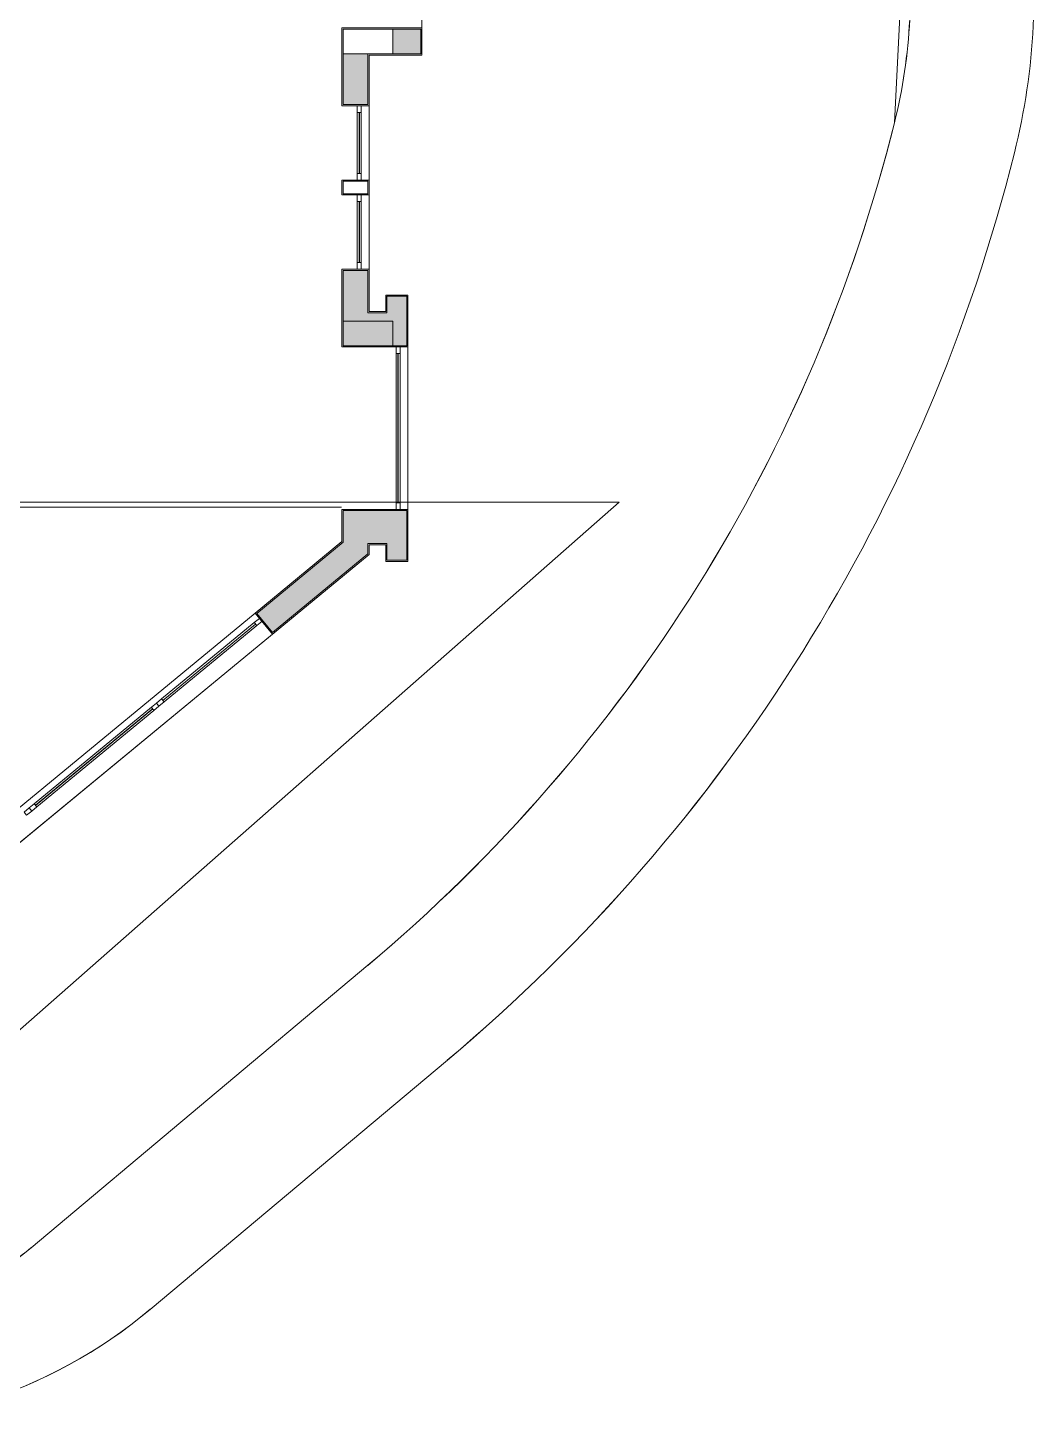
# Model space of a CAD drawing. Header units: inches. Extents: x -35 to 98, y -34 to 46.
# Drawn here: x 86.2 to 98.4, y -14.38 to 2.56 of the extents above; entities that cross this region are included whole.
import ezdxf

# ---------------------------------------------------------------- set-up
doc = ezdxf.new("R2010")
doc.units = ezdxf.units.IN
doc.header["$MEASUREMENT"] = 0
doc.layers.add('back_bone', color=30, linetype='Continuous', lineweight=9)
doc.layers.add('Estructura', color=8, linetype='Continuous', lineweight=9)

msp = doc.modelspace()

# ---------------------------------------------------------------- hatches: boundary and pattern name
at = {"layer": 'Estructura', "true_color": 0x636466}
for points in [[(90.623, 2.548), (90.623, 2.248), (90.963, 2.248), (90.963, 2.548)], [(90.023, 2.248), (90.023, 1.633), (90.323, 1.633), (90.323, 2.248)], [(90.023, -0.377), (90.023, -1.291), (90.793, -1.291), (90.793, -0.691), (90.553, -0.691), (90.553, -0.891), (90.323, -0.891), (90.323, -0.377)], [(90.023, -3.291), (90.023, -3.674), (88.975, -4.537), (89.166, -4.769), (90.323, -3.815), (90.323, -3.691), (90.553, -3.691), (90.553, -3.891), (90.793, -3.891), (90.793, -3.291)]]:
    msp.add_hatch(color=251, dxfattribs=at).paths.add_polyline_path(points)

# ---------------------------------------------------------------- linework, layer by layer
at = {"layer": 'back_bone', "color": 6}
for p, q in [((83.08, -3.188), (93.368, -3.188)), ((93.368, -3.188), (84.115, -11.335))]:
    msp.add_line(p, q, dxfattribs=at)
at = {"layer": 'Estructura', "color": 251, "true_color": 0x636466}
for p, q in [((90.008, 2.563), (90.008, 1.618)), ((90.978, 2.563), (90.008, 2.563)), ((90.623, 2.548), (90.963, 2.548)), ((90.963, 2.248), (90.963, 2.548)), ((90.978, 2.233), (90.978, 2.563)), ((90.023, 2.248), (90.023, 1.633)), ((90.323, 2.248), (90.023, 2.248)), ((90.323, 2.248), (90.323, 1.633)), ((90.338, 2.233), (90.338, 1.618)), ((90.338, 2.233), (90.978, 2.233)), ((90.623, 2.248), (90.963, 2.248)), ((90.008, 1.618), (90.338, 1.618)), ((90.023, 1.633), (90.323, 1.633)), ((90.194, 0.798), (90.194, 1.538)), ((90.217, 0.798), (90.217, 1.538)), ((90.219, 0.798), (90.219, 1.538)), ((90.242, 0.798), (90.242, 1.538)), ((90.008, 0.718), (90.338, 0.718)), ((90.008, 0.538), (90.008, 0.718)), ((90.023, 0.703), (90.323, 0.703)), ((90.023, 0.553), (90.023, 0.703)), ((90.323, 0.703), (90.323, 0.553)), ((90.338, 0.718), (90.338, 0.538)), ((90.008, 0.538), (90.338, 0.538)), ((90.023, 0.553), (90.323, 0.553)), ((90.194, 0.458), (90.194, -0.282)), ((90.217, 0.458), (90.217, -0.282)), ((90.219, 0.458), (90.219, -0.282)), ((90.242, 0.458), (90.242, -0.282)), ((90.008, -1.306), (90.008, -0.362)), ((90.008, -0.362), (90.338, -0.362)), ((90.023, -0.377), (90.023, -1.176)), ((90.023, -0.377), (90.023, -1.291)), ((90.023, -0.377), (90.323, -0.377)), ((90.323, -0.377), (90.323, -0.891)), ((90.338, -0.362), (90.338, -0.876)), ((90.808, -0.676), (90.538, -0.676)), ((90.538, -0.676), (90.538, -0.876)), ((90.808, -1.306), (90.808, -0.676)), ((90.793, -0.691), (90.553, -0.691)), ((90.553, -0.691), (90.553, -0.891)), ((90.793, -1.291), (90.793, -0.691)), ((90.553, -0.891), (90.323, -0.891)), ((90.538, -0.876), (90.338, -0.876)), ((90.008, -1.306), (90.008, -1.176)), ((90.008, -1.306), (90.808, -1.306)), ((90.023, -1.291), (90.793, -1.291)), ((90.664, -1.386), (90.664, -3.196)), ((90.687, -1.386), (90.687, -3.196)), ((90.689, -1.386), (90.689, -3.196)), ((90.712, -1.386), (90.712, -3.196)), ((90.003, -3.248), (83.154, -3.248)), ((90.008, -3.276), (90.808, -3.276)), ((90.008, -3.276), (90.008, -3.667)), ((90.023, -3.291), (90.793, -3.291)), ((90.023, -3.291), (90.023, -3.674)), ((90.793, -3.891), (90.793, -3.291)), ((90.808, -3.906), (90.808, -3.276)), ((88.954, -4.535), (90.008, -3.667)), ((88.975, -4.537), (90.023, -3.674)), ((90.553, -3.691), (90.323, -3.691)), ((90.323, -3.691), (90.323, -3.815)), ((90.538, -3.706), (90.338, -3.706)), ((90.338, -3.706), (90.338, -3.822)), ((90.538, -3.906), (90.538, -3.706)), ((90.553, -3.891), (90.553, -3.691)), ((89.164, -4.79), (90.338, -3.822)), ((89.166, -4.769), (90.323, -3.815)), ((90.793, -3.891), (90.553, -3.891)), ((90.808, -3.906), (90.538, -3.906)), ((88.954, -4.535), (84.348, -8.331)), ((88.954, -4.535), (89.164, -4.79)), ((88.975, -4.537), (89.166, -4.769)), ((87.821, -5.575), (88.944, -4.649)), ((87.835, -5.592), (88.958, -4.666)), ((87.836, -5.594), (88.96, -4.668)), ((87.851, -5.611), (88.974, -4.686)), ((89.164, -4.79), (84.558, -8.586)), ((87.697, -5.676), (86.277, -6.847)), ((87.712, -5.694), (86.292, -6.864)), ((87.713, -5.695), (86.293, -6.866)), ((87.727, -5.713), (86.307, -6.883)), ((90.322, -8.805), (86.237, -12.233))]:
    msp.add_line(p, q, dxfattribs=at)
at = {"layer": 'Estructura'}
msp.add_line((91.286, -9.955), (87.682, -12.978), dxfattribs=at)
at = {"layer": 'Estructura', "color": 251, "true_color": 0x636466}
msp.add_lwpolyline([(97.492, 9.774), (97.492, 9.774, 0.372171), (92.545, 14.048), (74.901, 14.049, 0.414214), (71.901, 11.049), (71.901, -1.91, 0.174036), (72.815, -4.454), (79.169, -12.165, 0.418798), (87.682, -12.978), (91.286, -9.955, 0.158346), (98.163, 1.048), (98.163, 1.048, 0.097848), (98.317, 4.146)], format="xyb", close=True, dxfattribs=at)
for points in [[(90.978, 5.153), (90.978, 2.233), (90.338, 2.233), (90.338, -0.876), (90.538, -0.876), (90.538, -0.676), (90.808, -0.676), (90.808, -1.306), (90.808, -3.906), (90.538, -3.906), (90.538, -3.706), (90.338, -3.706), (90.338, -3.822), (84.558, -8.586), (84.685, -8.74), (84.84, -8.613), (85.012, -8.821), (84.525, -9.222), (82.519, -10.875), (82.347, -10.667), (82.501, -10.54), (82.374, -10.385), (81.432, -11.162)], [(90.978, 5.153), (90.978, 2.233), (90.338, 2.233), (90.338, -0.876), (90.538, -0.876), (90.538, -0.676), (90.808, -0.676), (90.808, -1.306), (90.808, -3.906), (90.538, -3.906), (90.538, -3.706), (90.338, -3.706), (90.338, -3.822), (84.558, -8.586)], [(90.978, 5.153), (90.978, 2.233), (90.338, 2.233), (90.338, -0.876), (90.538, -0.876), (90.538, -0.676), (90.808, -0.676), (90.808, -1.306), (90.808, -3.906), (90.538, -3.906), (90.538, -3.706), (90.338, -3.706), (90.338, -3.822), (84.558, -8.586)]]:
    msp.add_lwpolyline(points, dxfattribs=at)
for points in [[(77.101, 2.563), (77.101, 2.233), (78.132, 2.233), (78.132, -1.82), (77.902, -1.82), (77.902, -1.62), (77.632, -1.62), (77.632, -4.85), (77.902, -4.85), (77.902, -4.65), (78.072, -4.65), (78.072, -4.85), (78.297, -4.85), (78.297, -6.976), (78.132, -6.976), (78.132, -7.785), (81.124, -11.416), (81.432, -11.162), (81.993, -11.842, 0.416799), (86.237, -12.233), (90.322, -8.805, 0.158346), (96.708, 1.412), (96.708, 1.412, 0.097848), (96.833, 3.928)], [(81.993, -11.842, 0.416799), (86.237, -12.233), (90.322, -8.805, 0.158346), (96.708, 1.412, 0.097848), (96.833, 3.928)], [(81.993, -11.842, 0.416799), (86.237, -12.233), (90.322, -8.805, 0.158346), (96.708, 1.412), (96.833, 3.928)]]:
    msp.add_lwpolyline(points, format="xyb", dxfattribs=at)
for points in [[(90.023, 2.248), (90.623, 2.248), (90.623, 2.548), (90.023, 2.548)], [(90.242, 1.538), (90.242, 1.618), (90.194, 1.618), (90.194, 1.538)], [(90.242, 0.718), (90.242, 0.798), (90.194, 0.798), (90.194, 0.718)], [(90.242, 0.538), (90.242, 0.458), (90.194, 0.458), (90.194, 0.538)], [(90.242, -0.282), (90.242, -0.362), (90.194, -0.362), (90.194, -0.282)], [(90.623, -1.291), (90.623, -0.991), (90.023, -0.991), (90.023, -1.291)], [(90.712, -1.306), (90.712, -1.386), (90.664, -1.386), (90.664, -1.306)], [(90.712, -3.196), (90.712, -3.276), (90.664, -3.276), (90.664, -3.196)], [(88.944, -4.649), (89.006, -4.598), (89.036, -4.635), (88.974, -4.686)], [(87.759, -5.625), (87.821, -5.575), (87.851, -5.611), (87.789, -5.662)], [(87.759, -5.625), (87.697, -5.676), (87.727, -5.713), (87.789, -5.662)], [(86.215, -6.897), (86.154, -6.948), (86.184, -6.985), (86.246, -6.934)], [(86.277, -6.847), (86.215, -6.897), (86.246, -6.934), (86.307, -6.883)]]:
    msp.add_lwpolyline(points, close=True, dxfattribs=at)
for centre, radius, start, end in [((90.401, 2.986), 6.5, 345.9874, 8.3414), ((77.788, 6.133), 19.5, 309.996, 345.9874), ((77.788, 6.133), 21, 309.996, 345.9874)]:
    msp.add_arc(centre, radius, start, end, dxfattribs=at)
at = {"layer": 'Estructura'}
for centre, radius in [((84.308, -9.934), 3), ((83.826, -8.381), 6)]:
    msp.add_arc(centre, radius, 219.4906, 309.996, dxfattribs=at)

doc.saveas('drawing.dxf')
